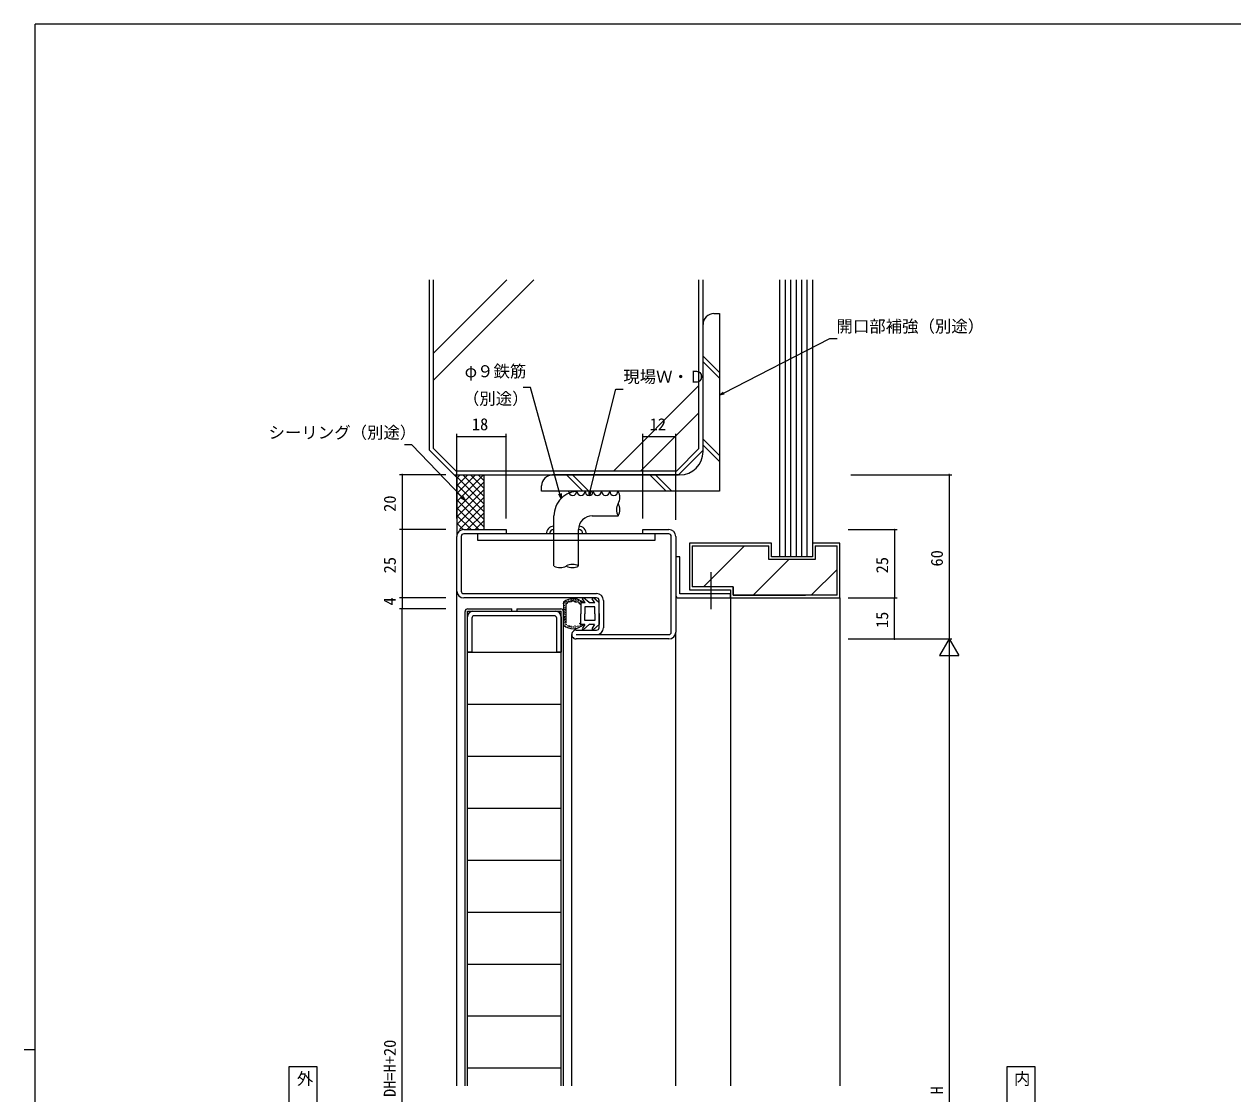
# Model space of a CAD drawing. Units: millimetres, scale not verified. Extents: x -1474 to 567, y -403 to 403.
# Drawn here: x -566.7 to -124.8, y 7.8 to 399 of the extents above; entities that cross this region are included whole.
import ezdxf
from ezdxf.enums import TextEntityAlignment as Align

# ---------------------------------------------------------------- set-up
doc = ezdxf.new("R2010")
doc.units = ezdxf.units.MM
doc.header["$LTSCALE"] = 2
for name, color, linetype in [('0-1_USER1', 3, 'Continuous'), ('0-2_YKK_11', 7, 'Continuous'), ('0-3_YKK_12', 2, 'Continuous'), ('0-4_YKK_13', 4, 'Continuous'), ('0-5_YKK_D', 6, 'Continuous'), ('0-6_YKK_ZWAK', 7, 'Continuous'), ('0-7_YSS_K', 3, 'Continuous')]:
    doc.layers.add(name, color=color, linetype=linetype)
doc.styles.add('ＭＳ ゴシック', font='')
doc.styles.get('ＭＳ ゴシック').set_extended_font_data('MS Gothic')

msp = doc.modelspace()

# ---------------------------------------------------------------- linework, layer by layer
at = {"layer": '0-1_USER1'}
for points in [[(-469.762, -2.206), (-469.762, 17.794), (-459.762, 17.794), (-459.762, -2.206)], [(-207.262, -2.206), (-207.262, 17.794), (-197.262, 17.794), (-197.262, -2.206)]]:
    msp.add_lwpolyline(points, close=True, dxfattribs=at)
at = {"layer": '0-2_YKK_11'}
for p, q in [((-408.509, 191.668), (-408.509, 211.668)), ((-406.909, 211.668), (-406.909, 191.668)), ((-330.109, 176.668), (-330.109, 211.668)), ((-328.509, 211.668), (-328.509, 176.668)), ((-406.009, 190.768), (-357.409, 190.768)), ((-357.409, 189.168), (-406.009, 189.168)), ((-356.509, 178.268), (-356.509, 188.268)), ((-354.909, 188.268), (-354.909, 178.268)), ((-404.609, 169.267), (-404.609, 182.267)), ((-402.609, 184.267), (-372.409, 184.268)), ((-372.909, 182.668), (-402.109, 182.667)), ((-370.409, 182.268), (-370.409, 169.268)), ((-364.909, 177.368), (-357.409, 177.368)), ((-364.909, 175.768), (-331.009, 175.768)), ((-331.009, 174.168), (-364.909, 174.168))]:
    msp.add_line(p, q, dxfattribs=at)
for points in [[(-406.009, 214.168), (-390.509, 214.168), (-390.509, 212.568), (-406.009, 212.568)], [(-331.009, 212.568), (-340.509, 212.568), (-340.509, 214.168), (-331.009, 214.168)], [(-327.509, 189.168), (-308.509, 189.168), (-308.509, 190.668), (-327.009, 190.668), (-327.009, 204.168), (-328.509, 204.168), (-328.509, 190.168)], [(-403.009, 181.767), (-403.009, 169.267), (-404.609, 169.267)], [(-370.409, 169.268), (-372.009, 169.268), (-372.009, 181.768)]]:
    msp.add_lwpolyline(points, dxfattribs=at)
for centre, radius, start, end in [((-406.009, 211.668), 2.5, 89.99998, 180.00002), ((-406.009, 211.668), 0.9, 89.99998, 180.00002), ((-331.009, 211.668), 2.5, 360, 89.99998), ((-331.009, 211.668), 0.9, 360, 89.99998), ((-406.009, 191.668), 2.5, 180.00002, 270), ((-406.009, 191.668), 0.9, 180.00002, 270), ((-357.409, 188.268), 2.5, 360, 89.99998), ((-327.509, 190.168), 1, 180.00002, 270), ((-357.409, 188.268), 0.9, 360, 89.99998), ((-402.609, 182.267), 2, 90.00055, 180.00054), ((-402.109, 181.767), 0.9, 89.99998, 180.00054), ((-372.909, 181.768), 0.9, 0.00057, 89.99998), ((-372.409, 182.268), 2, 0.00046, 90.00055), ((-364.909, 175.768), 1.6, 89.99998, 270), ((-357.409, 178.268), 0.9, 270, 360), ((-357.409, 178.268), 2.5, 270, 360), ((-331.009, 176.668), 0.9, 270, 360), ((-331.009, 176.668), 2.5, 270, 360)]:
    msp.add_arc(centre, radius, start, end, dxfattribs=at)
at = {"layer": '0-3_YKK_12'}
for p, q in [((-408.509, 10.667), (-408.509, 191.668)), ((-308.509, 189.168), (-308.509, 10.667)), ((-366.509, 10.667), (-366.509, 175.768)), ((-328.509, 10.667), (-328.509, 176.668))]:
    msp.add_line(p, q, dxfattribs=at)
at = {"layer": '0-4_YKK_13'}
for p, q in [((-315.509, 185.106), (-315.509, 198.613)), ((-369.509, 187.645), (-369.509, 179.16)), ((-369.475, 187.007), (-369.475, 187.207)), ((-369.213, 187.436), (-369.213, 187.636)), ((-369.101, 186.326), (-369.101, 186.526)), ((-369.029, 185.414), (-369.029, 185.614)), ((-368.815, 187.13), (-368.815, 187.33)), ((-368.712, 187.317), (-368.712, 187.517)), ((-368.636, 185.486), (-368.636, 185.686)), ((-368.605, 187.734), (-368.605, 187.934)), ((-368.509, 179.883), (-368.509, 186.922)), ((-368.366, 187.197), (-368.366, 187.397)), ((-368.128, 187.603), (-368.128, 187.803)), ((-367.591, 188.009), (-367.591, 188.209)), ((-367.209, 187.794), (-367.209, 187.994)), ((-366.875, 188.211), (-366.875, 188.411)), ((-366.458, 188.235), (-366.458, 188.435)), ((-366.314, 188.533), (-366.314, 188.733)), ((-365.778, 188.569), (-365.778, 188.769)), ((-365.634, 188.366), (-365.634, 188.566)), ((-365.133, 187.961), (-365.133, 188.161)), ((-365.026, 188.521), (-365.026, 188.721)), ((-364.612, 188.164), (-364.612, 188.364)), ((-364.049, 188.105), (-364.049, 188.305)), ((-363.873, 187.624), (-363.873, 187.824)), ((-363.545, 187.331), (-363.545, 187.531)), ((-363.209, 187.402), (-363.209, 183.402)), ((-361.643, 187.402), (-363.209, 187.402)), ((-363.17, 187.683), (-363.17, 187.883)), ((-361.637, 187.325), (-362.605, 188.771)), ((-360.157, 187.485), (-362.163, 189.168)), ((-361.709, 185.902), (-361.709, 183.402)), ((-358.009, 185.902), (-361.709, 185.902)), ((-360.109, 187.402), (-360.157, 187.485)), ((-358.043, 187.402), (-360.109, 187.402)), ((-358.037, 187.325), (-359.005, 188.771)), ((-356.557, 187.485), (-358.563, 189.168)), ((-358.009, 183.402), (-358.009, 185.902)), ((-356.509, 187.402), (-356.557, 187.485)), ((-356.509, 183.498), (-356.509, 187.402)), ((-405.509, 10.667), (-405.509, 184.168)), ((-404.609, 184.267), (-388.409, 184.267)), ((-404.609, 10.667), (-404.609, 184.267)), ((-404.509, 185.168), (-388.409, 185.168)), ((-388.409, 184.267), (-388.409, 185.168)), ((-386.609, 185.168), (-370.509, 185.168)), ((-370.409, 10.667), (-370.409, 184.267)), ((-369.509, 10.667), (-369.509, 184.168)), ((-369.19, 183.27), (-369.19, 183.47)), ((-369.154, 182.001), (-369.154, 182.201)), ((-369.119, 184.002), (-369.119, 184.202)), ((-369.011, 182.269), (-369.011, 182.469)), ((-368.976, 184.824), (-368.976, 185.024)), ((-368.94, 181.196), (-368.94, 181.396)), ((-368.922, 181.643), (-368.922, 181.843)), ((-368.833, 184.396), (-368.833, 184.596)), ((-368.779, 183.716), (-368.779, 183.916)), ((-368.779, 182.93), (-368.779, 183.13)), ((-363.209, 179.402), (-363.209, 183.402)), ((-361.709, 180.902), (-361.709, 183.402)), ((-358.009, 183.402), (-358.009, 180.902)), ((-356.509, 183.498), (-356.509, 179.402)), ((-369.356, 179.42), (-369.356, 179.62)), ((-369.208, 180.928), (-369.208, 181.128)), ((-369.011, 180.196), (-369.011, 180.396)), ((-368.807, 179.515), (-368.807, 179.715)), ((-368.725, 180.481), (-368.725, 180.681)), ((-368.724, 179.169), (-368.724, 179.369)), ((-368.426, 179.36), (-368.426, 179.56)), ((-367.984, 178.835), (-367.984, 179.035)), ((-367.519, 178.895), (-367.519, 179.095)), ((-367.507, 178.621), (-367.507, 178.821)), ((-367.281, 178.859), (-367.281, 179.059)), ((-366.911, 178.454), (-366.911, 178.654)), ((-366.78, 178.728), (-366.78, 178.928)), ((-366.517, 178.322), (-366.517, 178.522)), ((-366.326, 178.525), (-366.326, 178.725)), ((-365.754, 178.311), (-365.754, 178.511)), ((-365.73, 178.489), (-365.73, 178.689)), ((-365.205, 178.883), (-365.205, 179.083)), ((-365.122, 178.12), (-365.122, 178.32)), ((-365.038, 178.656), (-365.038, 178.856)), ((-364.706, 178.651), (-364.706, 178.851)), ((-364.284, 178.698), (-364.284, 178.898)), ((-363.897, 178.757), (-363.897, 178.957)), ((-363.275, 179.085), (-363.275, 179.285)), ((-361.728, 179.402), (-363.209, 179.402)), ((-361.728, 179.402), (-362.63, 178.055)), ((-360.109, 179.402), (-362.188, 177.658)), ((-358.009, 180.902), (-361.709, 180.902)), ((-358.128, 179.402), (-360.109, 179.402)), ((-358.128, 179.402), (-359.03, 178.055)), ((-356.509, 179.402), (-358.588, 177.658)), ((-404.609, 169.267), (-370.409, 169.267)), ((-404.609, 150.267), (-370.409, 150.267)), ((-404.609, 131.267), (-370.409, 131.267)), ((-404.609, 112.267), (-370.409, 112.267)), ((-404.609, 93.267), (-370.409, 93.267)), ((-404.609, 74.267), (-370.409, 74.267)), ((-404.609, 55.267), (-370.409, 55.267)), ((-404.609, 36.267), (-370.409, 36.267)), ((-404.609, 17.267), (-370.409, 17.267))]:
    msp.add_line(p, q, dxfattribs=at)
msp.add_lwpolyline([(-336.009, 210.268), (-336.009, 212.568), (-401.009, 212.568), (-401.009, 210.268)], close=True, dxfattribs=at)
for points in [[(-363.62, 186.978), (-363.812, 187.371), (-364.039, 187.662), (-364.337, 187.749), (-364.704, 187.663), (-365.088, 187.607), (-365.441, 187.757), (-365.759, 188.004), (-366.059, 188.097), (-366.688, 187.679), (-367.064, 187.62), (-367.457, 187.725), (-367.793, 187.75), (-368.021, 187.514), (-368.222, 187.16), (-368.509, 186.922)], [(-386.609, 185.168), (-386.609, 184.267), (-370.409, 184.267)]]:
    msp.add_lwpolyline(points, dxfattribs=at)
for centre, radius, start, end in [((-366.009, 183.402), 5.5, 46.65824, 129.51963), ((-366.009, 183.402), 4.3, 49.37051, 56.2499), ((-362.355, 188.938), 0.3, 49.99756, 213.78886), ((-358.755, 188.938), 0.3, 49.99756, 213.78886), ((-404.509, 184.168), 1, 90, 180), ((-370.509, 184.168), 1, 0, 90), ((-366.009, 183.402), 5.5, 230.48036, 313.34175), ((-366.009, 183.402), 4.3, 303.7499, 310.62928), ((-362.381, 177.888), 0.3, 146.21114, 310.00244), ((-358.781, 177.888), 0.3, 146.21114, 310.00244)]:
    msp.add_arc(centre, radius, start, end, dxfattribs=at)
at = {"layer": '0-5_YKK_D'}
for p, q in [((-408.509, 218.168), (-408.509, 249.168)), ((-408.509, 248.168), (-390.509, 248.168)), ((-390.509, 218.168), (-390.509, 249.168)), ((-340.509, 218.168), (-340.509, 249.168)), ((-340.509, 248.168), (-328.509, 248.168)), ((-328.509, 217.721), (-328.509, 249.168)), ((-412.509, 234.168), (-429.509, 234.168)), ((-428.509, 234.168), (-428.509, 214.168)), ((-264.509, 234.168), (-227.509, 234.168)), ((-228.509, 234.168), (-228.509, 174.168)), ((-412.509, 214.168), (-429.509, 214.168)), ((-412.509, 214.168), (-429.509, 214.168)), ((-428.509, 214.168), (-428.509, 189.168)), ((-265.509, 214.168), (-247.509, 214.168)), ((-248.509, 214.168), (-248.509, 189.168)), ((-412.509, 189.168), (-429.509, 189.168)), ((-428.509, 189.168), (-428.509, 185.168)), ((-265.509, 189.168), (-247.509, 189.168)), ((-248.509, 174.168), (-248.509, 189.168)), ((-412.509, 185.168), (-429.509, 185.168)), ((-428.509, -164.833), (-428.509, 185.168)), ((-265.509, 174.168), (-247.509, 174.168)), ((-264.509, 174.168), (-227.509, 174.168)), ((-264.509, 174.168), (-227.509, 174.168)), ((-228.509, 174.168), (-232.009, 168.106)), ((-228.509, 174.168), (-225.009, 168.106)), ((-228.509, 174.168), (-228.509, 162.043)), ((-232.009, 168.106), (-225.009, 168.106)), ((-228.509, 167.168), (-228.509, -148.833))]:
    msp.add_line(p, q, dxfattribs=at)
for points in [[(-312.509, 263.293), (-310.996, 264.068), (-272.126, 283.99), (-269.426, 283.99)], [(-370.373, 225.532), (-370.824, 227.171), (-381.528, 266.091), (-384.228, 266.091)], [(-360.139, 226.668), (-359.724, 228.316), (-350.368, 265.537), (-347.668, 265.537)], [(-310.789, 263.663), (-312.509, 263.293), (-311.204, 264.473)], [(-405.424, 224.739), (-406.598, 225.968), (-424.922, 245.137), (-427.622, 245.137)], [(-406.269, 226.283), (-405.424, 224.739), (-406.927, 225.653)], [(-370.385, 227.292), (-370.373, 225.532), (-371.263, 227.05)], [(-359.283, 228.205), (-360.139, 226.668), (-360.166, 228.428)]]:
    msp.add_lwpolyline(points, dxfattribs=at)
for centre, start, end in [((-408.509, 248.168), 0, 180), ((-408.509, 248.168), 180, 0), ((-390.509, 248.168), 0, 180), ((-390.509, 248.168), 180, 0), ((-340.509, 248.168), 0, 180), ((-340.509, 248.168), 180, 0), ((-328.509, 248.168), 0, 180), ((-328.509, 248.168), 180, 0), ((-428.509, 234.168), 90, 270), ((-428.509, 234.168), 270, 90), ((-228.509, 234.168), 90, 270), ((-228.509, 234.168), 270, 90), ((-428.509, 214.168), 90, 270), ((-428.509, 214.168), 90, 270), ((-428.509, 214.168), 270, 90), ((-428.509, 214.168), 270, 90), ((-248.509, 214.168), 90, 270), ((-248.509, 214.168), 270, 90), ((-428.509, 189.168), 90, 270), ((-428.509, 189.168), 270, 90), ((-248.509, 189.168), 90, 270), ((-248.509, 189.168), 90, 270), ((-248.509, 189.168), 270, 90), ((-248.509, 189.168), 270, 90), ((-428.509, 185.168), 90, 270), ((-428.509, 185.168), 90, 270), ((-428.509, 185.168), 270, 90), ((-428.509, 185.168), 270, 90), ((-248.509, 174.168), 90, 270), ((-248.509, 174.168), 270, 90)]:
    msp.add_arc(centre, 0.106, start, end, dxfattribs=at)
at = {"layer": '0-6_YKK_ZWAK'}
for p, q in [((537.3, 399), (-562.7, 399)), ((-562.7, -351), (-562.7, 399)), ((-566.7, 24), (-562.7, 24))]:
    msp.add_line(p, q, dxfattribs=at)
at = {"layer": '0-7_YSS_K'}
for p, q in [((-418.509, 243.168), (-418.509, 305.544)), ((-417.009, 243.789), (-417.009, 305.544)), ((-417.009, 268.808), (-380.346, 305.471)), ((-417.009, 278.707), (-390.245, 305.471)), ((-320.009, 243.789), (-320.009, 305.544)), ((-318.509, 243.168), (-318.509, 305.544)), ((-290.509, 305.471), (-290.509, 204.168)), ((-288.509, 305.471), (-288.509, 204.168)), ((-286.509, 305.471), (-286.509, 204.168)), ((-284.509, 305.471), (-284.509, 204.168)), ((-282.509, 305.471), (-282.509, 204.168)), ((-280.509, 305.471), (-280.509, 204.168)), ((-278.509, 305.471), (-278.509, 204.168)), ((-318.509, 242.668), (-318.509, 289.168)), ((-318.509, 277.605), (-312.509, 271.605)), ((-318.509, 275.484), (-312.509, 269.484)), ((-351.154, 235.668), (-320.009, 266.813)), ((-341.255, 235.668), (-320.009, 256.913)), ((-418.509, 243.168), (-409.509, 234.168)), ((-417.009, 243.789), (-408.888, 235.668)), ((-328.131, 235.668), (-320.009, 243.789)), ((-318.509, 243.168), (-327.509, 234.168)), ((-318.509, 247.2), (-312.509, 241.2)), ((-318.509, 245.079), (-312.509, 239.079)), ((-408.888, 235.668), (-328.131, 235.668)), ((-409.509, 234.168), (-327.509, 234.168)), ((-409.509, 234.168), (-408.509, 233.168)), ((-409.196, 234.168), (-398.509, 223.481)), ((-408.509, 224.481), (-398.823, 234.168)), ((-408.509, 227.31), (-401.651, 234.168)), ((-408.509, 230.138), (-404.48, 234.168)), ((-408.509, 233.168), (-408.509, 211.668)), ((-408.509, 221.653), (-398.509, 231.653)), ((-408.509, 230.653), (-398.509, 220.653)), ((-408.409, 233.067), (-407.308, 234.168)), ((-406.367, 234.168), (-398.509, 226.31)), ((-403.539, 234.168), (-398.509, 229.138)), ((-400.71, 234.168), (-398.509, 231.967)), ((-399.509, 234.168), (-396.509, 234.168)), ((-398.509, 214.168), (-398.509, 234.168)), ((-327.009, 234.168), (-373.509, 234.168)), ((-368.41, 234.168), (-362.41, 228.168)), ((-366.288, 234.168), (-360.288, 228.168)), ((-338.004, 234.168), (-332.004, 228.168)), ((-335.883, 234.168), (-329.883, 228.168)), ((-408.509, 218.825), (-398.509, 228.825)), ((-408.509, 227.825), (-398.509, 217.825)), ((-408.509, 215.996), (-398.509, 225.996)), ((-346.587, 228.168), (-368.025, 228.168)), ((-408.509, 224.996), (-398.509, 214.996)), ((-408.509, 222.168), (-400.509, 214.168)), ((-398.509, 223.168), (-407.509, 214.168)), ((-408.509, 219.339), (-403.338, 214.168)), ((-398.509, 220.339), (-404.681, 214.168)), ((-398.509, 217.511), (-401.852, 214.168)), ((-373.009, 200.837), (-373.009, 219.168)), ((-359.009, 219.168), (-349.587, 219.168)), ((-408.509, 216.511), (-406.166, 214.168)), ((-364.009, 200.837), (-364.009, 214.168)), ((-323.509, 209.168), (-323.509, 192.168)), ((-322.509, 208.168), (-294.509, 208.168)), ((-322.509, 208.168), (-322.509, 193.168)), ((-318.362, 193.168), (-303.362, 208.168)), ((-277.509, 208.168), (-269.509, 208.168)), ((-269.509, 190.168), (-269.509, 208.168)), ((-278.509, 204.168), (-293.509, 204.168)), ((-278.509, 204.168), (-290.509, 204.168)), ((-287.149, 203.168), (-300.148, 190.168)), ((-269.509, 199.594), (-278.935, 190.168)), ((-307.509, 193.168), (-322.509, 193.168)), ((-307.509, 190.168), (-307.509, 193.168)), ((-307.509, 193.168), (-307.509, 190.168)), ((-307.509, 190.168), (-281.009, 190.168)), ((-269.509, 190.168), (-307.509, 190.168)), ((-268.509, 189.168), (-268.509, 10.666))]:
    msp.add_line(p, q, dxfattribs=at)
for points in [[(-314.509, 293.168), (-312.509, 293.168), (-312.509, 228.168)], [(-312.509, 228.168), (-377.509, 228.168), (-377.509, 230.168)], [(-293.509, 204.168), (-293.509, 209.168), (-323.509, 209.168)], [(-308.509, 189.168), (-268.509, 189.168), (-268.509, 209.168), (-278.509, 209.168)], [(-277.509, 208.168), (-277.509, 203.168), (-294.509, 203.168), (-294.509, 208.168)], [(-323.509, 192.168), (-308.509, 192.168), (-308.509, 189.168)], [(-308.509, 192.168), (-308.509, 189.168), (-280.509, 189.168)]]:
    msp.add_lwpolyline(points, dxfattribs=at)
for centre, radius, start, end in [((-314.509, 289.168), 4, 90, 180), ((-327.009, 242.668), 8.5, 270, 0), ((-373.509, 230.168), 4, 90, 180), ((-364.009, 219.168), 9, 90, 180.00007), ((-366.139, 228.168), 1.5, 180, 0), ((-363.139, 228.168), 1.5, 180, 0), ((-360.139, 228.168), 1.5, 180, 0), ((-357.139, 228.168), 1.5, 180, 0), ((-354.139, 228.168), 1.5, 180, 0), ((-351.139, 228.168), 1.5, 180, 0), ((-353.432, 225.918), 4.5, 330.00002, 29.99998), ((-345.638, 221.418), 4.5, 149.99998, 210.00002), ((-353.432, 221.418), 4.5, 329.99998, 30.00002), ((-359.009, 214.168), 5, 90, 180.00007), ((-373.009, 212.568), 2.828, 93.08316, 180), ((-373.009, 212.568), 1.6, 90, 180), ((-364.009, 212.568), 1.6, 0, 90), ((-364.009, 212.568), 2.828, 0, 86.91684), ((-370.759, 204.734), 4.5, 240.00002, 299.99998), ((-366.259, 196.94), 4.5, 59.99998, 120.00002), ((-366.259, 204.734), 4.5, 239.99998, 300.00002)]:
    msp.add_arc(centre, radius, start, end, dxfattribs=at)

# ---------------------------------------------------------------- texts
at = {"layer": '0-1_USER1', "style": 'ＭＳ ゴシック'}
for s, p in [('外', (-467.002, 9.794)), ('内', (-204.822, 9.794))]:
    msp.add_text(s, height=4.399, dxfattribs=at).set_placement(p, align=Align.BOTTOM_LEFT)
at = {"layer": '0-5_YKK_D', "style": 'ＭＳ ゴシック'}
for s, p in [('開口部補強（別途）', (-269.736, 284.99)), ('φ９鉄筋', (-405.657, 268.547)), ('現場Ｗ・Ｄ', (-347.668, 266.537)), ('（別途）', (-406.297, 258.547)), ('シーリング（別途）', (-477.354, 246.137)), ('18', (-403.029, 249.168)), ('12', (-338.029, 249.168))]:
    msp.add_text(s, height=4.399, dxfattribs=at).set_placement(p, align=Align.BOTTOM_LEFT)
for s, p in [('20', (-429.509, 220.648)), ('25', (-429.509, 198.148)), ('25', (-249.509, 198.148)), ('60', (-229.509, 200.648)), ('4', (-429.509, 186.418)), ('15', (-249.509, 178.148)), ('DH=H+20', (-429.509, 6.647)), ('H', (-229.509, 7.568))]:
    msp.add_text(s, height=4.399, rotation=90, dxfattribs=at).set_placement(p, align=Align.BOTTOM_LEFT)

doc.saveas('drawing.dxf')
